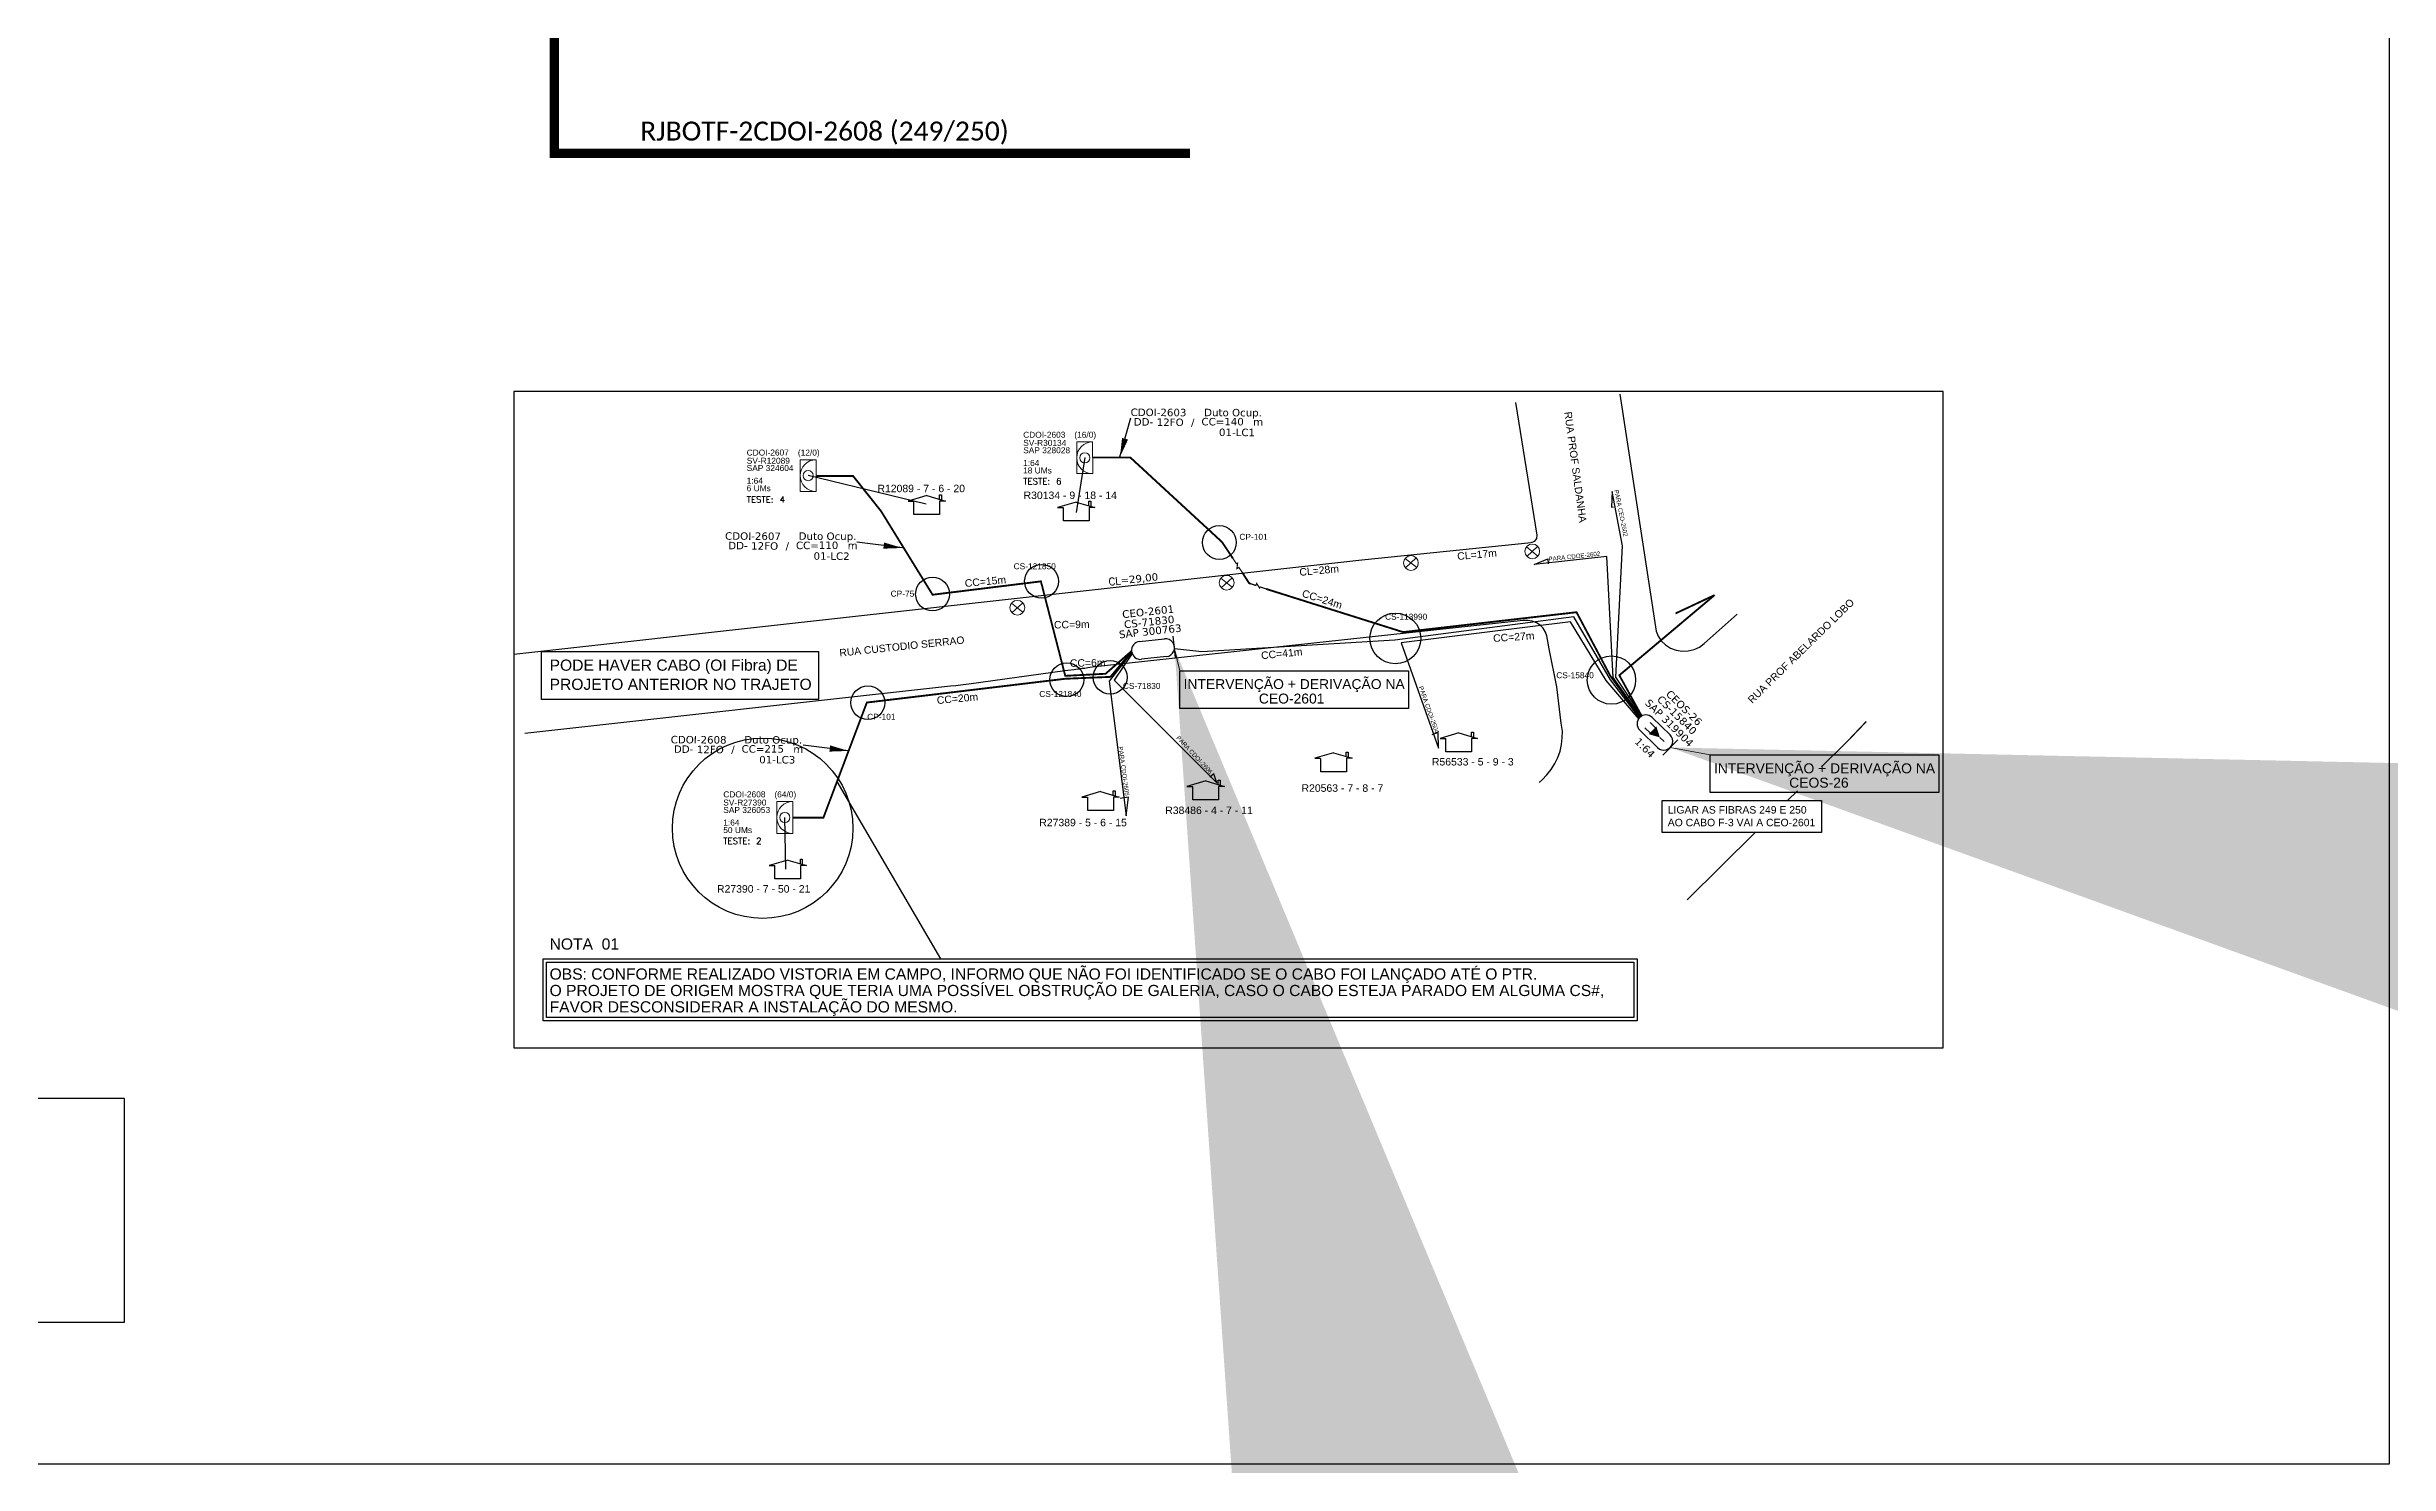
# Model space of a CAD drawing. Header units: metres. Extents: x 580 to 1192, y -228 to 190.
# Drawn here: x 867.3 to 1114.6, y -228 to -78.3 of the extents above; entities that cross this region are included whole.
import ezdxf
from ezdxf.enums import TextEntityAlignment as Align

# ---------------------------------------------------------------- set-up
doc = ezdxf.new("R2010")
doc.units = ezdxf.units.M
doc.header["$MEASUREMENT"] = 0
doc.linetypes.add('PHANTOM2', pattern=[1.25, 0.625, -0.125, 0.125, -0.125, 0.125, -0.125])
for name, color, linetype in [('10.1-Caixas Subterrâneas', 5, 'Continuous'), ('20.4-CEOS', 1, 'Continuous'), ('20.5-CEO', 1, 'Continuous'), ('CAP a instalar', 1, 'Continuous'), ('CEO', 1, 'Continuous'), ('DROP DE CLIENTE', 140, 'Continuous'), ('FOLHAS', 7, 'Continuous'), ('label_cabos', 7, 'Continuous'), ('QUADRA', 7, 'Continuous'), ('Subida Lateral', 5, 'Continuous'), ('SURVEYS', 7, 'Continuous'), ('surveys legendas', 7, 'Continuous')]:
    doc.layers.add(name, color=color, linetype=linetype)
for name, color, linetype, lineweight in [('10.4-Postes', 1, 'Continuous', 0), ("20.0-LEGENDA DOS CDO'S", 1, 'Continuous', 0), ('20.1-CDO_INTERIOR', 1, 'Continuous', 0), ('20.6-CORDOALHA_SUPORTE', 7, 'Continuous', 25), ('Segmento Logradouro Texto', 238, 'Continuous', 0)]:
    doc.layers.add(name, color=color, linetype=linetype, lineweight=lineweight)
doc.layers.add('70.3 - Atributos Ocultos', color=102, linetype='Continuous', plot=False)
doc.styles.add('ARIAL', font='arial.ttf')
doc.styles.add('DIGICADE', font='arial.ttf')
doc.styles.add('ROMANS', font='romans.shx')
doc.styles.add('siredit', font='verdana.ttf')
doc.styles.add('TELEMAR-RJ', font='arial.ttf')
doc.styles.add('WMF-Calibri0', font='calibri.ttf')
doc.dimstyles.new('CC', dxfattribs={"dimtxt": 1, "dimasz": 2, "dimexe": 0.18, "dimexo": 0.0625, "dimgap": 0.09, "dimtad": 0, "dimdec": 0, "dimrnd": 1, "dimzin": 0, "dimdsep": 46, "dimtxsty": 'siredit', "dimblk": 'NONE', "dimcen": 0, "dimse1": 1, "dimse2": 1, "dimsd1": 1, "dimsd2": 1, "dimclrt": 7, "dimadec": 0, "dimazin": 0, "dimtfac": 1, "dimtdec": 0, "dimtofl": 0, "dimtmove": 0, "dimatfit": 3, "dimfxl": 1, "dimtolj": 1, "dimtzin": 0, "dimarcsym": 0})
doc.dimstyles.new('CL', dxfattribs={"dimtxt": 1, "dimasz": 2, "dimexe": 0.18, "dimexo": 0.0625, "dimgap": 0.09, "dimtad": 0, "dimdec": 0, "dimrnd": 1, "dimzin": 0, "dimdsep": 46, "dimtxsty": 'siredit', "dimblk": 'NONE', "dimcen": 0, "dimse1": 1, "dimse2": 1, "dimsd1": 1, "dimsd2": 1, "dimclrt": 7, "dimadec": 0, "dimazin": 0, "dimtfac": 1, "dimtdec": 0, "dimtofl": 0, "dimtmove": 0, "dimatfit": 3, "dimfxl": 1, "dimtolj": 1, "dimtzin": 0, "dimarcsym": 0})

# ---------------------------------------------------------------- blocks, each defined once
blk = doc.blocks.new('SURVEY_SURVEY')
for p, q in [((0, 0.0000254), (-0.0000251, 0.000018)), ((-0.0000251, 0.000018), (-0.0000173, 0.000018)), ((-0.0000172, 0), (-0.0000172, 0.0000179)), ((0.0000172, 0), (-0.0000172, 0)), ((0, 0.0000254), (0.0000251, 0.000018)), ((0.0000169, 0.0000264), (0.0000195, 0.0000264)), ((0.0000169, 0.0000205), (0.0000169, 0.0000264)), ((0.0000251, 0.000018), (0.0000172, 0.000018)), ((0.0000172, 0.000018), (0.0000172, 0)), ((0.0000195, 0.0000264), (0.0000195, 0.0000198))]:
    blk.add_line(p, q)
blk = doc.blocks.new('MANHOLE_MQ')
at = {"linetype": 'Continuous'}
blk.add_circle((-0.00000001, 0), 0.00001012, dxfattribs=at)
blk = doc.blocks.new('PTPT')
at = {"layer": '10.4-Postes', "color": 1, "linetype": 'PHANTOM2'}
for points in [[(-0.0000079, 0.0000104), (0.0000075, -0.000002)], [(0.000007, 0.0000109), (-0.0000074, -0.0000025)]]:
    blk.add_lwpolyline(points, dxfattribs=at)
at = {"layer": '10.4-Postes', "color": 1}
blk.add_circle((-0.0000002, 0.0000042), 0.00000987, dxfattribs=at)
blk = doc.blocks.new('CEO_CT_ESQ')
at = {"layer": 'CEO', "color": 0}
for p, q in [((-1.56, 1.24), (1.8, 1.24)), ((1.8, -1.15), (-1.56, -1.15))]:
    blk.add_line(p, q, dxfattribs=at)
blk.add_lwpolyline([(3, -1.4), (3, 1.49)], dxfattribs=at)
for centre, start, end in [((-1.56, 0.05), 90, 270), ((1.8, 0.05), 270, 90)]:
    blk.add_arc(centre, 1.2, start, end, dxfattribs=at)
at = {"layer": 'CEO', "color": 7, "style": 'siredit'}
for tag, p in [('CEO_Nº', (0.12, 5.61)), ('LOCAL', (0.12, 4.23)), ('SAP', (0.12, 2.97)), ('FIBRAS_RESERVA', (0.12, -1.94))]:
    blk.add_attdef(tag, text='', height=1.01, dxfattribs=at).set_placement(p, align=Align.TOP_CENTER)
blk = doc.blocks.new('Teste  FTTH')
at = {"color": 0, "lineweight": 0, "style": 'ARIAL'}
blk.add_attdef('TESTE', (-0.02, -0.01), '', height=0.4, dxfattribs=at)
at = {"layer": '70.3 - Atributos Ocultos', "color": 0, "lineweight": 0, "style": 'ROMANS'}
for tag, p, flags in [('FID', (-0.02, -1.1), 1), ('FATOR', (-0.02, -1.88), 3), ('QTDE', (-0.02, -3.24), 1), ('ID_ATIVIDADE', (-0.02, -2.55), 3)]:
    blk.add_attdef(tag, p, '', height=0.4, dxfattribs=dict(at, flags=flags))
blk = doc.blocks.new('Inst CORD ALUMINIO 4.8 MM 3F(sem recursos)')
at = {"layer": '20.6-CORDOALHA_SUPORTE', "color": 0, "lineweight": 0, "style": 'ROMANS'}
blk.add_attdef('LANCE', text='', height=1, dxfattribs=at).set_placement((-0.54, -2.21), align=Align.RIGHT)
at = {"layer": '20.6-CORDOALHA_SUPORTE', "color": 0, "style": 'siredit'}
blk.add_attdef('QTDE', (-0.54, -2.21), '', height=1, rotation=359.69, dxfattribs=at)
at = {"layer": '20.6-CORDOALHA_SUPORTE', "color": 0, "lineweight": 0, "style": 'ROMANS'}
for tag, p, flags in [('ID_ATIVIDADE', (-5.2, -6.67), 3), ('FATOR', (-5.2, -4.44), 3), ('FID', (-5.2, -8.9), 1)]:
    blk.add_attdef(tag, p, '', height=1, dxfattribs=dict(at, flags=flags))
blk = doc.blocks.new('CEOS_RP_CT_ESQ')
at = {"layer": '20.4-CEOS', "color": 0}
for p, q in [((1.19, 1.19), (4.53, 1.19)), ((4.53, -1.19), (1.19, -1.19))]:
    blk.add_line(p, q, dxfattribs=at)
for points in [[(2.47, 0.52), (1.45, 0.52)], [(3.79, 0), (4.59, 0)], [(5.73, 1.44), (5.73, -1.43)], [(2.47, -0.47), (1.45, -0.47)]]:
    blk.add_lwpolyline(points, dxfattribs=at)
blk.add_lwpolyline([(3.79, 0, 0, 1.47, 0), (2.41, 0, 1.47, 1.47, 0)], format="xyseb", dxfattribs=at)
for centre, start, end in [((1.19, 0), 90, 270), ((4.53, 0), 270, 90)]:
    blk.add_arc(centre, 1.19, start, end, dxfattribs=at)
at = {"layer": '20.4-CEOS', "color": 7, "style": 'siredit'}
for tag, p in [('Nº_DA_CEOS', (3.33, 5.6)), ('LOCAL', (3.33, 4.24)), ('SAP', (3.33, 2.78)), ('RACIO_SPLITAGEM', (3.33, -1.88)), ('FIBRAS_SPLITTER', (3.33, -3.58)), ('FIBRAS_TOP_C', (3.33, -5.08)), ('RESERVA_FINAIS', (3.33, -6.39))]:
    blk.add_attdef(tag, text='', height=1.01, dxfattribs=at).set_placement(p, align=Align.TOP_CENTER)
blk = doc.blocks.new('Inst CB DT OCUP CFOA-SM-DD-S-12')
at = {"layer": 'label_cabos', "color": 0, "style": 'siredit'}
for tag, flags, p in [('ID_ATIVIDADE', 3, (1.31, 2.67)), ('FATOR', 1, (11.56, 2.55))]:
    blk.add_attdef(tag, text='', height=1, rotation=359.69, dxfattribs=dict(at, flags=flags)).set_placement(p, align=Align.MIDDLE_CENTER)
for tag, p in [('TIPO_CABO', (1.11, 0)), ('DESTINO_CABO', (3.13, 1.26)), ('CABO', (4.69, -0.05)), ('/', (7.71, -0.05)), ('LANCE', (10.41, 0.02)), ('TIPO_CABO', (13.11, 1.24)), ('UND', (16.46, 0)), ('FID', (13.65, -1.41))]:
    blk.add_attdef(tag, text='', height=1, rotation=359.69, dxfattribs=at).set_placement(p, align=Align.MIDDLE_CENTER)
blk.add_attdef('QTDE', (11.93, -0.45), '', height=1, rotation=359.69, dxfattribs=at)
blk = doc.blocks.new('_None')
blk = doc.blocks.new('*U14')
at = {"color": 3}
blk.add_lwpolyline([(0.0000266, -0.0000008), (0.0001797, -0.0000008), (0.0001797, -0.000026), (0.0000266, -0.000026)], close=True, dxfattribs=at)
at = {"color": 3, "style": 'ARIAL'}
blk.add_attdef('SERVIÇO_EM_EMENDA_EXIST', text='', height=0.00000666, dxfattribs=at).set_placement((0.0001772, -0.0000131), align=Align.RIGHT)
blk.add_attdef('FID', (0.0000795, -0.0000227), '', height=0.00000666, dxfattribs=at)
at = {"layer": '10.4-Postes', "lineweight": 0, "style": 'ROMANS'}
for tag, p, flags in [('ID_ATIVIDADE', (-0.0000068, -0.0000086), 3), ('QTDE', (-0.000006, -0.000014), 3), ('FATOR', (-0.0000019, -0.0000113), 1)]:
    blk.add_attdef(tag, p, '', height=0.00000209, dxfattribs=dict(at, flags=flags))
at = {"color": 3}
blk.add_leader([(-0.0000002, 0.0000042), (0.0000266, -0.0000008)], dimstyle='CL', override={"dimgap": 0.09, "dimtad": 0}, dxfattribs=at)
blk = doc.blocks.new('*U16')
at = {"color": 3}
blk.add_lwpolyline([(0.0000033, -0.0000106), (0.0001564, -0.0000106), (0.0001564, -0.0000358), (0.0000033, -0.0000358)], close=True, dxfattribs=at)
at = {"color": 3, "style": 'ARIAL'}
blk.add_attdef('SERVIÇO_EM_EMENDA_EXIST', text='', height=0.00000666, dxfattribs=at).set_placement((0.0001539, -0.0000228), align=Align.RIGHT)
blk.add_attdef('FID', (0.0000562, -0.0000325), '', height=0.00000666, dxfattribs=at)
at = {"layer": '10.4-Postes', "lineweight": 0, "style": 'ROMANS'}
for tag, p, flags in [('ID_ATIVIDADE', (-0.0000068, -0.0000086), 3), ('QTDE', (-0.000006, -0.000014), 3), ('FATOR', (-0.0000019, -0.0000113), 1)]:
    blk.add_attdef(tag, p, '', height=0.00000209, dxfattribs=dict(at, flags=flags))
at = {"color": 3}
blk.add_leader([(-0.0000002, 0.0000042), (0.0000033, -0.0000106)], dimstyle='CL', override={"dimgap": 0.09, "dimtad": 0}, dxfattribs=at)

msp = doc.modelspace()

# ---------------------------------------------------------------- linework, layer by layer
msp.add_lwpolyline([(580, 190), (1114.6, 190), (1114.6, -228), (580, -228)], close=True)
at = {"color": 1, "const_width": 1}
msp.add_lwpolyline([(920.84, -54.68), (920.84, -89.53), (987.97, -89.53)], dxfattribs=at)
at = {"color": 3}
for points in [[(919.5, -142.14), (948.73, -142.14), (948.73, -147.21), (919.5, -147.21)], [(1037.85, -157.9), (1054.66, -157.9), (1054.66, -161.28), (1037.85, -161.28)]]:
    msp.add_lwpolyline(points, close=True, dxfattribs=at)
at = {"color": 6}
msp.add_lwpolyline([(961.66, -174.62), (950.7, -155.88)], dxfattribs=at)
for points in [[(919.67, -174.62), (1035.21, -174.62), (1035.21, -181.18), (919.67, -181.18)], [(920.03, -174.98), (1034.85, -174.98), (1034.85, -180.82), (920.03, -180.82)]]:
    msp.add_lwpolyline(points, close=True, dxfattribs=at)
at = {"color": 0}
msp.add_lwpolyline([(597.16, -189.34), (875.41, -189.34), (875.41, -213.04), (597.16, -213.04)], close=True, dxfattribs=at)
at = {"color": 2}
msp.add_circle((942.85, -160.82), 9.53, dxfattribs=at)
at = {"layer": '20.1-CDO_INTERIOR', "color": 0, "lineweight": 18}
for points in [[(976.02, -123.36), (976.02, -120.01), (977.69, -120.01), (977.7, -123.36)], [(946.82, -125.24), (946.82, -121.89), (948.5, -121.89), (948.5, -125.24)]]:
    msp.add_lwpolyline(points, close=True, dxfattribs=at)
at = {"layer": '20.1-CDO_INTERIOR', "color": 1, "lineweight": 18}
msp.add_lwpolyline([(944.35, -161.36), (944.35, -158.01), (946.03, -158.01), (946.03, -161.36)], close=True, dxfattribs=at)
at = {"layer": '20.1-CDO_INTERIOR', "color": 0, "lineweight": 18}
for centre in [(976.86, -121.69), (947.66, -123.57)]:
    msp.add_circle(centre, 0.536, dxfattribs=at)
at = {"layer": '20.1-CDO_INTERIOR', "color": 1, "lineweight": 18}
msp.add_circle((945.19, -159.68), 0.536, dxfattribs=at)
at = {"layer": '20.1-CDO_INTERIOR', "color": 0, "lineweight": 18}
for centre in [(977.69, -121.69), (948.5, -123.57)]:
    msp.add_arc(centre, 1.68, 90.0276, 270.0276, dxfattribs=at)
at = {"layer": '20.1-CDO_INTERIOR', "color": 1, "lineweight": 18}
msp.add_arc((946.03, -159.68), 1.68, 90.0276, 270.0276, dxfattribs=at)
at = {"layer": 'CAP a instalar', "color": 0}
for p, q in [((1031.98, -132.11), (1024.33, -132.96)), ((1024.33, -132.96), (1025.75, -132.35)), ((1025.75, -132.35), (1025.81, -132.88)), ((1032.66, -144.91), (1031.98, -132.11)), ((1035.58, -149.05), (1032.66, -144.91))]:
    msp.add_line(p, q, dxfattribs=at)
at = {"layer": 'CAP a instalar', "color": 0, "const_width": 0.197}
for points in [[(981.81, -142.1), (979.06, -144.5), (974.8, -144.72), (972.23, -134.74), (960.79, -136.15), (955.35, -127.32), (952.39, -123.6), (948.5, -123.6)], [(992.5, -132.31), (991.37, -130.6), (991.37, -130.6), (991.37, -130.6), (991.37, -130.6), (991.37, -130.6), (981.67, -121.65), (981.67, -121.65), (977.69, -121.65)], [(1035.52, -149.1), (1032.35, -144.71), (1028.79, -138), (1010.48, -140.1), (996.02, -135.54)], [(1043.37, -136.19), (1033.31, -144.66), (1035.68, -148.98), (1035.68, -148.98)], [(1043.37, -136.19), (1039.24, -138.13)]]:
    msp.add_lwpolyline(points, dxfattribs=at)
at = {"layer": 'CAP a instalar', "color": 0}
for points in [[(1035.68, -148.98), (1032.95, -144.87), (1033.63, -130.97), (1032.56, -125.23), (1032.49, -126.89), (1032.7, -126.85)], [(1035.4, -149.3), (1031.93, -145.21), (1028.17, -139.01), (1010.28, -141.25), (1014.21, -152.35), (1014.17, -150.72), (1013.51, -150.96)], [(981.83, -142.23), (979.43, -145.27), (981.23, -159.5), (981.47, -157.55), (980.61, -157.67)], [(981.86, -142.37), (979.95, -145.18), (990.82, -156.04), (990.49, -155.07), (990.06, -155.44)]]:
    msp.add_lwpolyline(points, dxfattribs=at)
at = {"layer": 'CAP a instalar', "const_width": 0.197}
msp.add_lwpolyline([(994.36, -134.98), (994.22, -134.94), (993.47, -133.77)], dxfattribs=at)
at = {"layer": 'CAP a instalar', "color": 5}
msp.add_lwpolyline([(1035.49, -149.18), (1032.39, -145.13), (1028.5, -138.48), (1009.62, -140.95), (989.24, -142.17), (986.35, -141.86)], dxfattribs=at)
at = {"layer": 'CAP a instalar', "color": 1, "const_width": 0.197}
msp.add_lwpolyline([(981.82, -142.14), (979.57, -144.83), (974.79, -145.03), (953.85, -147.54), (949.26, -159.71), (946.03, -159.71)], dxfattribs=at)
at = {"layer": 'DROP DE CLIENTE'}
for p, q in [((960.11, -126.6), (947.67, -123.57)), ((975.99, -127.48), (976.9, -121.67)), ((945.29, -165.14), (945.19, -159.68))]:
    msp.add_line(p, q, dxfattribs=at)
at = {"layer": 'QUADRA'}
for points in [[(916.56, -142.44), (1006.13, -132.45), (1024.01, -130.65), (1024.37, -130.5), (1024.61, -130.21), (1024.65, -129.85), (1022.39, -115.84)], [(916.56, -142.44), (1006.13, -132.45), (1024.01, -130.65), (1024.37, -130.5), (1024.61, -130.21), (1024.65, -129.85), (1022.39, -115.84)], [(1033.38, -114.97), (1037.2, -139.99), (1037.42, -140.54), (1037.76, -141.04), (1038.2, -141.46), (1038.73, -141.79), (1039.32, -142.01), (1039.95, -142.11), (1040.58, -142.09), (1041.2, -141.95), (1041.77, -141.69), (1042.27, -141.32), (1045.76, -138.19)], [(1033.38, -114.97), (1037.2, -139.99), (1037.42, -140.54), (1037.76, -141.04), (1038.2, -141.46), (1038.73, -141.79), (1039.32, -142.01), (1039.95, -142.11), (1040.58, -142.09), (1041.2, -141.95), (1041.77, -141.69), (1042.27, -141.32), (1045.76, -138.19)], [(1024.83, -155.99), (1025.16, -155.69), (1025.67, -155.17), (1026.12, -154.6), (1026.5, -153.99), (1026.81, -153.35), (1027.05, -152.68), (1027.21, -151.98), (1027.29, -151.28), (1027.3, -150.58), (1027.18, -149.71), (1026.72, -145.89), (1025.9, -141.85), (1025.67, -140.5), (1025.51, -140.09), (1025.27, -139.7), (1024.95, -139.38), (1024.56, -139.13), (1024.12, -138.95), (1023.65, -138.86), (1023.17, -138.87), (977.65, -143.82), (977.18, -143.89), (976.86, -143.93), (976.58, -143.96), (976.31, -144), (976.12, -144.03), (975.93, -144.05), (975.75, -144.07), (975.07, -144.15), (974.76, -144.19), (964.61, -145.59), (964.03, -145.68), (963.23, -145.76), (962.7, -145.81), (917.74, -150.8)], [(1059.39, -149.57), (1057.4, -151.63), (1054.66, -154.34)], [(1058.88, -150.09), (1057.4, -151.63), (1054.66, -154.34)], [(1059.39, -149.56), (1057.4, -151.63)], [(1052.13, -156.86), (1051.07, -157.9)], [(1052.13, -156.86), (1051.07, -157.9)], [(1047.65, -161.28), (1040.48, -168.39)], [(1047.65, -161.28), (1040.48, -168.39)]]:
    msp.add_lwpolyline(points, dxfattribs=at)
at = {"layer": 'Subida Lateral', "color": 3, "linetype": 'Continuous', "ltscale": 2.5}
msp.add_lwpolyline([(1067.5, -114.69), (916.57, -114.69), (916.57, -184.01), (1067.5, -184.01)], close=True, dxfattribs=at)
at = {"layer": 'Subida Lateral', "color": 5, "const_width": 0.126}
for points in [[(993.47, -133.77), (993.14, -133.27), (992.93, -133.39), (993, -132.82), (992.87, -132.87), (992.5, -132.31)], [(994.36, -134.98), (994.93, -135.17), (995.02, -134.96), (995.32, -135.45), (995.39, -135.33), (996.02, -135.54)]]:
    msp.add_lwpolyline(points, dxfattribs=at)

# ---------------------------------------------------------------- block references
at = {"color": 0, "lineweight": 0}
ref = msp.add_blockref('Inst CB DT OCUP CFOA-SM-DD-S-12', (982.18, -117.89), dxfattribs=dict(at, xscale=0.7884799999999959, yscale=0.7884799999999998, zscale=0.7884800000000002))
ref.add_attrib('DESTINO_CABO', 'CDOI-2603', dxfattribs={"layer": 'label_cabos', "color": 0, "height": 0.788, "rotation": 359.69, "style": 'siredit'}).set_placement((984.65, -116.89), align=Align.MIDDLE_CENTER)
ref.add_attrib('TIPO_CABO', 'Duto Ocup.', dxfattribs={"layer": 'label_cabos', "color": 0, "height": 0.788, "rotation": 359.69, "style": 'siredit'}).set_placement((992.52, -116.91), align=Align.MIDDLE_CENTER)
ref.add_attrib('/', '/', dxfattribs={"layer": 'label_cabos', "color": 0, "height": 0.788, "rotation": 359.69, "style": 'siredit'}).set_placement((988.27, -117.93), align=Align.MIDDLE_CENTER)
ref.add_attrib('FID', '01-LC1', dxfattribs={"layer": 'label_cabos', "color": 0, "height": 0.788, "rotation": 359.69, "style": 'siredit'}).set_placement((992.94, -119), align=Align.MIDDLE_CENTER)
ref.add_attrib('LANCE', 'CC=', dxfattribs={"layer": 'label_cabos', "color": 0, "height": 0.788, "rotation": 359.69, "style": 'siredit'}).set_placement((990.39, -117.87), align=Align.MIDDLE_CENTER)
ref.add_attrib('UND', 'm', dxfattribs={"layer": 'label_cabos', "color": 0, "height": 0.788, "rotation": 359.69, "style": 'siredit'}).set_placement((995.17, -117.89), align=Align.MIDDLE_CENTER)
ref.add_attrib('CABO', '12FO', dxfattribs={"layer": 'label_cabos', "color": 0, "height": 0.788, "rotation": 359.69, "style": 'siredit'}).set_placement((985.88, -117.93), align=Align.MIDDLE_CENTER)
ref.add_attrib('TIPO_CABO', 'DD-', dxfattribs={"layer": 'label_cabos', "color": 0, "height": 0.788, "rotation": 359.69, "style": 'siredit'}).set_placement((983.06, -117.89), align=Align.MIDDLE_CENTER)
ref.add_attrib('QTDE', '140', (991.59, -118.25), dxfattribs={"layer": 'label_cabos', "color": 0, "height": 0.788, "rotation": 359.69, "style": 'siredit'})
ref = msp.add_blockref('Inst CB DT OCUP CFOA-SM-DD-S-12', (939.36, -130.96), dxfattribs=dict(at, xscale=0.7884799999999959, yscale=0.7884799999999998, zscale=0.7884800000000002))
ref.add_attrib('DESTINO_CABO', 'CDOI-2607', dxfattribs={"layer": 'label_cabos', "color": 0, "height": 0.788, "rotation": 359.69, "style": 'siredit'}).set_placement((941.83, -129.96), align=Align.MIDDLE_CENTER)
ref.add_attrib('TIPO_CABO', 'Duto Ocup.', dxfattribs={"layer": 'label_cabos', "color": 0, "height": 0.788, "rotation": 359.69, "style": 'siredit'}).set_placement((949.7, -129.97), align=Align.MIDDLE_CENTER)
ref.add_attrib('/', '/', dxfattribs={"layer": 'label_cabos', "color": 0, "height": 0.788, "rotation": 359.69, "style": 'siredit'}).set_placement((945.45, -131), align=Align.MIDDLE_CENTER)
ref.add_attrib('FID', '01-LC2', dxfattribs={"layer": 'label_cabos', "color": 0, "height": 0.788, "rotation": 359.69, "style": 'siredit'}).set_placement((950.13, -132.07), align=Align.MIDDLE_CENTER)
ref.add_attrib('LANCE', 'CC=', dxfattribs={"layer": 'label_cabos', "color": 0, "height": 0.788, "rotation": 359.69, "style": 'siredit'}).set_placement((947.57, -130.94), align=Align.MIDDLE_CENTER)
ref.add_attrib('UND', 'm', dxfattribs={"layer": 'label_cabos', "color": 0, "height": 0.788, "rotation": 359.69, "style": 'siredit'}).set_placement((952.35, -130.95), align=Align.MIDDLE_CENTER)
ref.add_attrib('CABO', '12FO', dxfattribs={"layer": 'label_cabos', "color": 0, "height": 0.788, "rotation": 359.69, "style": 'siredit'}).set_placement((943.06, -131), align=Align.MIDDLE_CENTER)
ref.add_attrib('TIPO_CABO', 'DD-', dxfattribs={"layer": 'label_cabos', "color": 0, "height": 0.788, "rotation": 359.69, "style": 'siredit'}).set_placement((940.24, -130.96), align=Align.MIDDLE_CENTER)
ref.add_attrib('QTDE', '110', (948.77, -131.31), dxfattribs={"layer": 'label_cabos', "color": 0, "height": 0.788, "rotation": 359.69, "style": 'siredit'})
at = {"color": 0, "lineweight": 0, "xscale": 0.7884800000000252, "yscale": 0.7884799999999998, "zscale": 0.7884800000000002, "rotation": 6.266624205369123}
msp.add_blockref('Inst CORD ALUMINIO 4.8 MM 3F(sem recursos)', (981.8, -133.17), dxfattribs=at).add_auto_attribs({'QTDE': '29,00', 'LANCE': 'CL='})
at = {"color": 0, "lineweight": 0, "xscale": 157695.9999916941, "yscale": 157695.9999916941, "zscale": 157695.9999916941}
for name, p, values in [('*U16', (986.38, -142.52), {'SERVIÇO_EM_EMENDA_EXIST': 'INTERVENÇÃO + DERIVAÇÃO NA', 'FID': 'CEO-2601'}), ('*U14', (1038.71, -152.95), {'SERVIÇO_EM_EMENDA_EXIST': 'INTERVENÇÃO + DERIVAÇÃO NA', 'FID': 'CEOS-26'})]:
    msp.add_blockref(name, p, dxfattribs=at).add_auto_attribs(values)
at = {"color": 5, "lineweight": 0}
ref = msp.add_blockref('CEOS_RP_CT_ESQ', (1035.46, -149.13), dxfattribs=dict(at, xscale=0.7884800000000084, yscale=0.7884799999999998, zscale=0.7884800000000002, rotation=315.4532080941383))
ref.add_attrib('Nº_DA_CEOS', 'CEOS-26', dxfattribs={"layer": '20.4-CEOS', "color": 7, "height": 0.796, "rotation": 315.4532, "style": 'siredit'}).set_placement((1040.43, -147.82), align=Align.TOP_CENTER)
ref.add_attrib('LOCAL', 'CS-15840', dxfattribs={"layer": '20.4-CEOS', "color": 7, "height": 0.796, "rotation": 315.4532, "style": 'siredit'}).set_placement((1039.68, -148.58), align=Align.TOP_CENTER)
ref.add_attrib('SAP', 'SAP 319904', dxfattribs={"layer": '20.4-CEOS', "color": 7, "height": 0.796, "rotation": 315.4532, "style": 'siredit'}).set_placement((1038.87, -149.41), align=Align.TOP_CENTER)
ref.add_attrib('RACIO_SPLITAGEM', '1:64', dxfattribs={"layer": '20.4-CEOS', "color": 7, "height": 0.796, "rotation": 315.4532, "style": 'siredit'}).set_placement((1036.29, -152.03), align=Align.TOP_CENTER)
at = {"color": 0, "lineweight": 0}
ref = msp.add_blockref('Inst CB DT OCUP CFOA-SM-DD-S-12', (933.63, -152.46), dxfattribs=dict(at, xscale=0.7884799999999959, yscale=0.7884799999999998, zscale=0.7884800000000002))
ref.add_attrib('DESTINO_CABO', 'CDOI-2608', dxfattribs={"layer": 'label_cabos', "color": 0, "height": 0.788, "rotation": 359.69, "style": 'siredit'}).set_placement((936.09, -151.47), align=Align.MIDDLE_CENTER)
ref.add_attrib('TIPO_CABO', 'Duto Ocup.', dxfattribs={"layer": 'label_cabos', "color": 0, "height": 0.788, "rotation": 359.69, "style": 'siredit'}).set_placement((943.96, -151.48), align=Align.MIDDLE_CENTER)
ref.add_attrib('/', '/', dxfattribs={"layer": 'label_cabos', "color": 0, "height": 0.788, "rotation": 359.69, "style": 'siredit'}).set_placement((939.71, -152.5), align=Align.MIDDLE_CENTER)
ref.add_attrib('FID', '01-LC3', dxfattribs={"layer": 'label_cabos', "color": 0, "height": 0.788, "rotation": 359.69, "style": 'siredit'}).set_placement((944.39, -153.58), align=Align.MIDDLE_CENTER)
ref.add_attrib('LANCE', 'CC=', dxfattribs={"layer": 'label_cabos', "color": 0, "height": 0.788, "rotation": 359.69, "style": 'siredit'}).set_placement((941.83, -152.44), align=Align.MIDDLE_CENTER)
ref.add_attrib('UND', 'm', dxfattribs={"layer": 'label_cabos', "color": 0, "height": 0.788, "rotation": 359.69, "style": 'siredit'}).set_placement((946.61, -152.46), align=Align.MIDDLE_CENTER)
ref.add_attrib('CABO', '12FO', dxfattribs={"layer": 'label_cabos', "color": 0, "height": 0.788, "rotation": 359.69, "style": 'siredit'}).set_placement((937.32, -152.5), align=Align.MIDDLE_CENTER)
ref.add_attrib('TIPO_CABO', 'DD-', dxfattribs={"layer": 'label_cabos', "color": 0, "height": 0.788, "rotation": 359.69, "style": 'siredit'}).set_placement((934.5, -152.46), align=Align.MIDDLE_CENTER)
ref.add_attrib('QTDE', '215', (943.03, -152.82), dxfattribs={"layer": 'label_cabos', "color": 0, "height": 0.788, "rotation": 359.69, "style": 'siredit'})
at = {"layer": '10.1-Caixas Subterrâneas', "color": 30, "rotation": 180.0000000000624}
for p, xscale, yscale, zscale in [((991.07, -130.64), 176502.2635762834, 176502.2635762834, 176502.2635762834), ((972.3, -134.73), 176502.2635762834, 176502.2635762834, 176502.2635762834), ((960.79, -136.08), 176502.2635762834, 176502.2635762834, 176502.2635762834), ((1009.65, -140.77), 264753.3953644251, 264753.3953644251, 264753.3953644251), ((974.96, -145.13), 176502.2635762834, 176502.2635762834, 176502.2635762834), ((979.54, -144.87), 176502.2635762834, 176502.2635762834, 176502.2635762834), ((1032.48, -145.16), 252146.090823262, 252146.0908232621, 252146.0908232621), ((953.96, -147.56), 176502.2635762834, 176502.2635762834, 176502.2635762834)]:
    msp.add_blockref('MANHOLE_MQ', p, dxfattribs=dict(at, xscale=xscale, yscale=yscale, zscale=zscale))
at = {"layer": '10.4-Postes', "color": 1, "xscale": 78848, "yscale": 78848, "zscale": 78848.00000000004}
for p in [(1024.13, -131.91), (1011.32, -133.13), (991.86, -135.22), (969.76, -137.86)]:
    msp.add_blockref('PTPT', p, dxfattribs=at)
at = {"layer": "20.0-LEGENDA DOS CDO'S", "color": 0, "lineweight": 0}
ref = msp.add_blockref('Teste  FTTH', (944.34, -126.02), dxfattribs=dict(at, xscale=1.380234240000105, yscale=1.38023424000008, zscale=1.380234240000001, rotation=3.126797038239998e-05))
ref.add_attrib('TESTE', 'TESTE:', (941.16, -126.42), dxfattribs={"layer": '0', "color": 0, "lineweight": 0, "height": 0.662, "rotation": 0, "style": 'ROMANS'})
ref.add_attrib('QTDE', '4', (944.63, -126.42), dxfattribs={"layer": '0', "color": 0, "lineweight": 0, "height": 0.662, "rotation": 0, "style": 'ROMANS'})
ref = msp.add_blockref('Teste  FTTH', (973.54, -124.1), dxfattribs=dict(at, xscale=1.380234240000018, yscale=1.38023424000008, zscale=1.380234239999992, rotation=0.004078562112662099))
ref.add_attrib('TESTE', 'TESTE:', (970.36, -124.5), dxfattribs={"layer": '0', "color": 0, "lineweight": 0, "height": 0.662, "rotation": 0.0041, "style": 'ROMANS'})
ref.add_attrib('QTDE', '6', (973.83, -124.5), dxfattribs={"layer": '0', "color": 0, "lineweight": 0, "height": 0.662, "rotation": 0.0041, "style": 'ROMANS'})
at = {"layer": "20.0-LEGENDA DOS CDO'S", "color": 1, "lineweight": 0}
ref = msp.add_blockref('Teste  FTTH', (941.87, -162.09), dxfattribs=dict(at, xscale=1.380234240000018, yscale=1.38023424000008, zscale=1.380234239999991, rotation=0.004078562112662099))
ref.add_attrib('TESTE', 'TESTE:', (938.69, -162.49), dxfattribs={"layer": '0', "color": 0, "lineweight": 0, "height": 0.662, "rotation": 0.0041, "style": 'ROMANS'})
ref.add_attrib('QTDE', '2', (942.16, -162.49), dxfattribs={"layer": '0', "color": 0, "lineweight": 0, "height": 0.662, "rotation": 0.0041, "style": 'ROMANS'})
at = {"layer": '20.5-CEO', "color": 5}
ref = msp.add_blockref('CEO_CT_ESQ', (983.98, -141.94), dxfattribs=dict(at, xscale=0.7884799999999924, yscale=0.7884799999999998, zscale=0.7884800000000002, rotation=6.206251921468021))
ref.add_attrib('CEO_Nº', 'CEO-2601', dxfattribs={"color": 7, "height": 0.799, "rotation": 6.2063, "style": 'siredit'}).set_placement((983.51, -137.54), align=Align.TOP_CENTER)
ref.add_attrib('LOCAL', 'CS-71830', dxfattribs={"color": 7, "height": 0.799, "rotation": 6.2063, "style": 'siredit'}).set_placement((983.62, -138.62), align=Align.TOP_CENTER)
ref.add_attrib('SAP', 'SAP 300763', dxfattribs={"color": 7, "height": 0.799, "rotation": 6.2063, "style": 'siredit'}).set_placement((983.73, -139.61), align=Align.TOP_CENTER)
at = {"layer": 'SURVEYS', "color": 255, "xscale": 78848, "yscale": 78848, "zscale": 78848.00000000004}
for p in [(960.18, -127.68), (975.96, -128.36), (1016.36, -152.76), (1003.13, -154.85), (989.63, -157.83), (978.53, -158.95), (945.5, -166.18)]:
    msp.add_blockref('SURVEY_SURVEY', p, dxfattribs=at)

# ---------------------------------------------------------------- texts
at = {"color": 1, "style": 'WMF-Calibri0'}
msp.add_text('RJBOTF-2CDOI-2608 (249/250)', height=2, dxfattribs=at).set_placement((929.92, -88.17))
at = {"color": 7, "char_height": 0.788, "attachment_point": 5, "style": 'ARIAL'}
for s, insert, rotation in [('\\A1;CL=28m', (1001.61, -133.58), 5.4081), ('\\A1;CL=17m', (1018.28, -131.91), 5.2717), ('\\A1;CC=15m', (966.37, -134.75), 5.2556), ('\\A1;CC=24m', (1001.93, -136.63), 342.2363), ('\\A1;CC=9m', (975.49, -139.3), 0.9675), ('\\A1;CC=27m', (1022.16, -140.61), 3.8795), ('\\A1;CC=6m', (977.17, -143.35), 0.9675), ('\\A1;CC=41m', (997.66, -142.37), 5.6394), ('\\A1;CC=20m', (963.42, -147.12), 5.2556)]:
    msp.add_mtext(s, dxfattribs=dict(at, insert=insert, rotation=rotation))
at = {"layer": '10.1-Caixas Subterrâneas', "color": 30, "style": 'ARIAL'}
for s, p in [('CP-101', (993.19, -130.35)), ('CS-121850', (969.35, -133.46)), ('CP-75', (956.36, -136.35)), ('CS-113990', (1008.57, -138.79)), ('CS-71830', (980.89, -146.1)), ('CS-15840', (1026.65, -144.97)), ('CS-121840', (972.06, -146.95)), ('CP-101', (953.89, -149.36))]:
    msp.add_text(s, height=0.631, dxfattribs=at).set_placement(p)
at = {"layer": "20.0-LEGENDA DOS CDO'S", "color": 0, "style": 'ARIAL'}
for s, rotation, p in [('CDOI-2607', 0.118, (941.16, -121.45)), ('CDOI-2603', 0.118, (970.36, -119.57)), ('SV-R30134', 359.9724, (970.36, -120.42)), ('SAP 328028', 359.9724, (970.36, -121.2)), ('SAP 324604', 359.9724, (941.16, -123.08)), ('SV-R12089', 359.9724, (941.17, -122.31)), ('1:64', 359.9724, (970.35, -122.54)), ('18 UMs', 359.9724, (970.35, -123.34)), ('6 UMs', 359.9724, (941.16, -125.22)), ('1:64', 359.9724, (941.16, -124.42))]:
    msp.add_text(s, height=0.631, rotation=rotation, dxfattribs=at).set_placement(p)
for s, p in [('(12/0)', (947.72, -121.45)), ('(16/0)', (976.91, -119.57))]:
    msp.add_text(s, height=0.631, rotation=359.9724, dxfattribs=at).set_placement(p, align=Align.CENTER)
at = {"layer": "20.0-LEGENDA DOS CDO'S", "color": 1, "style": 'ARIAL'}
for s, rotation, p in [('SV-R27390', 359.9724, (938.69, -158.42)), ('CDOI-2608', 0.118, (938.69, -157.56)), ('50 UMs', 359.9724, (938.69, -161.33)), ('SAP 326053', 359.9724, (938.69, -159.2)), ('1:64', 359.9724, (938.69, -160.53))]:
    msp.add_text(s, height=0.631, rotation=rotation, dxfattribs=at).set_placement(p)
msp.add_text('(64/0)', height=0.631, rotation=359.9724, dxfattribs=at).set_placement((945.24, -157.56), align=Align.CENTER)
at = {"layer": 'FOLHAS', "color": 8, "style": 'TELEMAR-RJ'}
for s, rotation, p in [('PARA CEO-2602', 281.431, (1032.77, -125.12)), ('PARA CDOE-2602', 6.2302, (1025.86, -132.62)), ('PARA CDOI-2604', 289.4106, (1012.12, -145.9)), ('PARA CDOI-2605', 277.5506, (980.42, -152.22)), ('PARA CDOI-2606', 313.0145, (986.49, -151.31))]:
    msp.add_text(s, height=0.4647, rotation=rotation, dxfattribs=at).set_placement(p)
at = {"layer": 'FOLHAS', "color": 3, "style": 'TELEMAR-RJ'}
for s, height, p in [('PODE HAVER CABO (OI Fibra) DE ', 1.1809, (920.35, -144.18)), ('PROJETO ANTERIOR NO TRAJETO', 1.1809, (920.35, -146.2)), ('AO CABO F-3 VAI A CEO-2601', 0.7873, (1038.42, -160.61)), ('LIGAR AS FIBRAS 249 E 250', 0.7873, (1038.42, -159.27))]:
    msp.add_text(s, height=height, dxfattribs=at).set_placement(p)
at = {"layer": 'FOLHAS', "color": 6, "style": 'TELEMAR-RJ'}
for s, height, p in [('NOTA  01', 1.181, (920.35, -173.64)), ('OBS: CONFORME REALIZADO VISTORIA EM CAMPO, INFORMO QUE NÃO FOI IDENTIFICADO SE O CABO FOI LANÇADO ATÉ O PTR.', 1.18094, (920.35, -176.81)), ('O PROJETO DE ORIGEM MOSTRA QUE TERIA UMA POSSÍVEL OBSTRUÇÃO DE GALERIA, CASO O CABO ESTEJA PARADO EM ALGUMA CS#, ', 1.18094, (920.35, -178.55)), ('FAVOR DESCONSIDERAR A INSTALAÇÃO DO MESMO.', 1.1809, (920.35, -180.28))]:
    msp.add_text(s, height=height, dxfattribs=at).set_placement(p)
at = {"layer": 'Segmento Logradouro Texto', "linetype": 'Continuous', "char_height": 0.7806, "attachment_point": 1, "style": 'DIGICADE'}
for s, insert, width, rotation in [('\\fArial|b0|i0|c0|p34;\\W1.0000000000;\\T1.0000000000;\\o\\lRUA PROF SALDANHA', (1028.27, -116.76), 12.0364, 277.7279), ('\\fArial|b0|i0|c0|p34;\\W1.0000000000;\\T1.0000000000;\\o\\lRUA PROF SALDANHA', (1028.27, -116.76), 12.0364, 277.7279), ('\\fArial|b0|i0|c0|p34;\\W1.0000000000;\\T1.0000000000;\\o\\lRUA PROF ABELARDO LOBO', (1046.79, -147.14), 15.4271, 44.4647), ('\\fArial|b0|i0|c0|p34;\\W1.0000000000;\\T1.0000000000;\\o\\lRUA CUSTODIO SERRAO', (950.91, -141.91), 13.4863, 5.9959), ('\\fArial|b0|i0|c0|p34;\\W1.0000000000;\\T1.0000000000;\\o\\lRUA CUSTODIO SERRAO', (950.91, -141.91), 13.4863, 5.9959)]:
    msp.add_mtext(s, dxfattribs=dict(at, insert=insert, width=width, rotation=rotation))
at = {"layer": 'surveys legendas', "style": 'DIGICADE'}
for s, p in [('R12089 - 7 - 6 - 20', (954.97, -125.32)), ('R30134 - 9 - 18 - 14', (970.4, -126.04)), ('R27390 - 7 - 50 - 21', (938.03, -167.62))]:
    msp.add_text(s, height=0.7885, dxfattribs=at).set_placement(p)
at = {"layer": 'surveys legendas', "color": 8, "style": 'DIGICADE'}
for s, p in [('R56533 - 5 - 9 - 3', (1013.52, -154.19)), ('R20563 - 7 - 8 - 7', (999.75, -156.97)), ('R27389 - 5 - 6 - 15', (972.06, -160.61)), ('R38486 - 4 - 7 - 11', (985.36, -159.32))]:
    msp.add_text(s, height=0.7885, dxfattribs=at).set_placement(p)

# ---------------------------------------------------------------- leaders
at = {"layer": 'label_cabos'}
for points in [[(980.58, -121.6), (981.73, -117.46)], [(957.61, -131.21), (952.81, -130.6)], [(951.92, -152.65), (947.12, -152.04)]]:
    msp.add_leader(points, dimstyle='CC', override={"dimgap": 0.09, "dimtad": 0}, dxfattribs=at)

doc.saveas('drawing.dxf')
